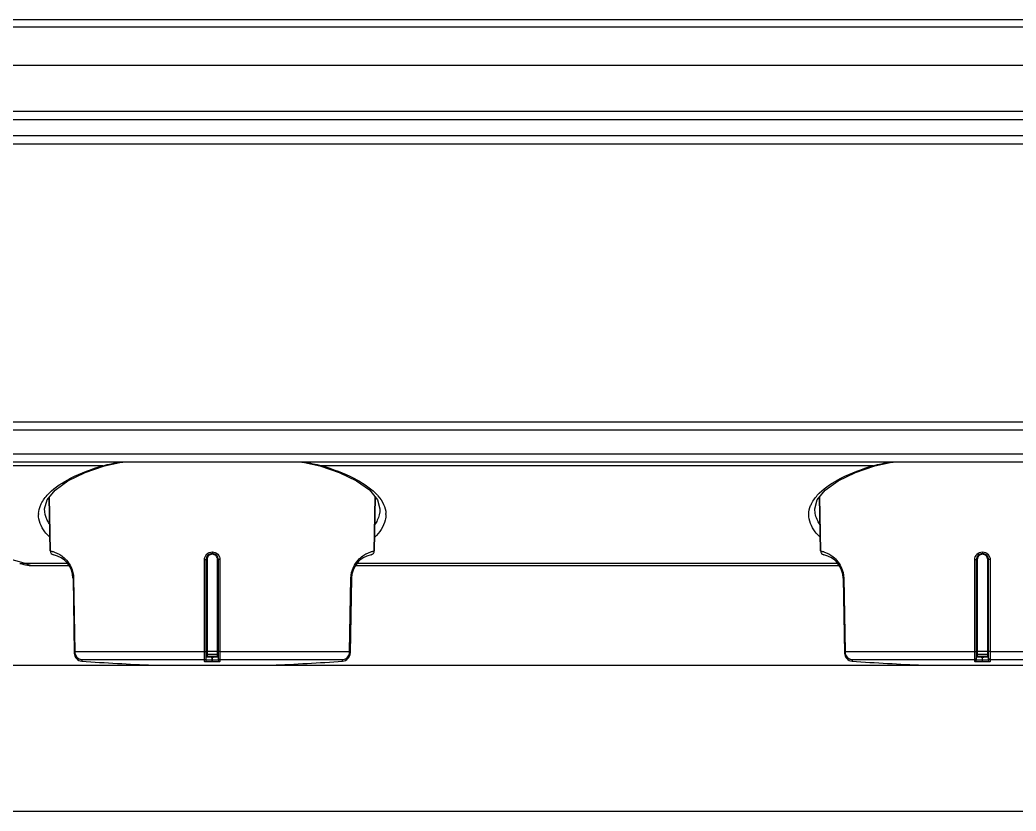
# Model space of a CAD drawing. Header units: millimetres. Extents: x 406 to 4339, y 342 to 2993.
# Drawn here: x 2807.3 to 2930.1, y 341.8 to 439.3 of the extents above; entities that cross this region are included whole.
import ezdxf

# ---------------------------------------------------------------- set-up
doc = ezdxf.new("R2010")
doc.units = ezdxf.units.MM
doc.header["$LTSCALE"] = 256.666667
doc.layers.get('0').update_dxf_attribs({"linetype": 'CONTINUOUS'})
doc.layers.add('ASSI', color=7, linetype='CONTINUOUS')
doc.layers.add('GEOM', color=7, linetype='CONTINUOUS')

msp = doc.modelspace()

# ---------------------------------------------------------------- linework, layer by layer
at = {"color": 9, "linetype": 'Continuous'}
for p, q in [((3294.08, 439.33), (2695.88, 439.33)), ((2748.88, 433.73), (3241.07, 433.73)), ((3229.46, 427.03), (2760.49, 427.03)), ((3229.46, 425.03), (2760.49, 425.03)), ((2695.98, 388.78), (3293.98, 388.78)), ((3293.98, 385.78), (2695.98, 385.78)), ((2830.97, 373.73), (2830.99, 373.73)), ((2830.97, 373.73), (2830.97, 373.44)), ((2830.99, 373.73), (2830.99, 373.53)), ((2830.99, 373.53), (2830.99, 373.44)), ((2925.97, 373.73), (2925.99, 373.73)), ((2925.97, 373.73), (2925.97, 373.44)), ((2925.99, 373.73), (2925.99, 373.53)), ((2925.99, 373.53), (2925.99, 373.44)), ((2830.02, 361.44), (2830.02, 372.79)), ((2830.33, 372.8), (2830.33, 361.47)), ((2830.99, 373.44), (2830.97, 373.44)), ((2831.62, 361.47), (2831.62, 372.8)), ((2831.93, 372.79), (2831.93, 361.44)), ((2925.02, 361.44), (2925.02, 372.79)), ((2925.33, 372.8), (2925.33, 361.47)), ((2925.99, 373.44), (2925.97, 373.44)), ((2926.62, 361.47), (2926.62, 372.8)), ((2926.93, 372.79), (2926.93, 361.44)), ((2813.87, 370.49), (2814.03, 361.44)), ((2847.92, 361.44), (2848.08, 370.49)), ((2908.87, 370.49), (2909.03, 361.44)), ((2814.03, 361.44), (2830.02, 361.44)), ((2814.03, 361.44), (2814.03, 361.44)), ((2831.93, 361.44), (2847.92, 361.44)), ((2847.92, 361.44), (2847.92, 361.44)), ((2909.03, 361.44), (2925.02, 361.44)), ((2909.03, 361.44), (2909.03, 361.44)), ((2926.93, 361.44), (2942.92, 361.44)), ((2814.89, 360.46), (2830.02, 360.46)), ((2814.89, 360.46), (2814.89, 360.26)), ((2830.02, 360.22), (2830.02, 360.46)), ((2830.33, 361.08), (2830.33, 360.91)), ((2830.97, 360.88), (2830.99, 360.88)), ((2830.97, 360.37), (2830.97, 360.88)), ((2830.97, 360.77), (2830.99, 360.77)), ((2830.99, 360.37), (2830.97, 360.37)), ((2830.97, 360.16), (2830.97, 360.37)), ((2830.99, 360.16), (2830.97, 360.16)), ((2830.99, 360.37), (2830.99, 360.88)), ((2830.99, 360.16), (2830.99, 360.37)), ((2831.63, 360.91), (2831.63, 361.08)), ((2831.93, 360.46), (2847.06, 360.46)), ((2831.93, 360.46), (2831.93, 360.22)), ((2847.06, 360.26), (2847.06, 360.46)), ((2909.89, 360.46), (2925.02, 360.46)), ((2909.89, 360.46), (2909.89, 360.26)), ((2925.02, 360.22), (2925.02, 360.46)), ((2925.33, 361.08), (2925.33, 360.91)), ((2925.97, 360.88), (2925.99, 360.88)), ((2925.97, 360.37), (2925.97, 360.88)), ((2925.97, 360.77), (2925.99, 360.77)), ((2925.99, 360.37), (2925.97, 360.37)), ((2925.97, 360.16), (2925.97, 360.37)), ((2925.99, 360.16), (2925.97, 360.16)), ((2925.99, 360.37), (2925.99, 360.88)), ((2925.99, 360.16), (2925.99, 360.37)), ((2926.63, 360.91), (2926.63, 361.08)), ((2926.93, 360.46), (2942.06, 360.46)), ((2926.93, 360.46), (2926.93, 360.22))]:
    msp.add_line(p, q, dxfattribs=at)
at = {"color": 7, "linetype": 'Continuous'}
for p, q in [((3293.98, 438.43), (2695.88, 438.43)), ((3229.46, 428.03), (2760.49, 428.03)), ((3229.46, 424.03), (2760.49, 424.03)), ((2696.98, 389.78), (3292.98, 389.78)), ((3292.98, 384.78), (2696.98, 384.78)), ((2810.99, 373.86), (2810.87, 380.48)), ((2850.96, 373.86), (2851.08, 380.48)), ((2905.99, 373.86), (2905.87, 380.48)), ((2830.97, 373.53), (2830.99, 373.53)), ((2925.97, 373.53), (2925.99, 373.53)), ((2807.25, 372.31), (2807.47, 372.25)), ((2830.23, 360.42), (2830.23, 372.8)), ((2831.73, 360.42), (2831.73, 372.8)), ((2925.23, 360.42), (2925.23, 372.8)), ((2926.73, 360.42), (2926.73, 372.8)), ((2807.47, 372.25), (2807.73, 372.19)), ((2807.73, 372.19), (2807.96, 372.13)), ((2807.96, 372.13), (2808.17, 372.09)), ((2808.17, 372.09), (2808.4, 372.06)), ((2808.4, 372.06), (2808.55, 372.06)), ((2808.54, 372.06), (2813.32, 372.06)), ((2848.63, 372.06), (2908.32, 372.06)), ((2813.8, 370.49), (2813.96, 361.24)), ((2848.15, 370.49), (2847.99, 361.24)), ((2908.8, 370.49), (2908.96, 361.24)), ((2813.96, 361.44), (2813.96, 361.43)), ((2847.99, 361.43), (2847.99, 361.44)), ((2908.96, 361.44), (2908.96, 361.43))]:
    msp.add_line(p, q, dxfattribs=at)
for centre, radius, start, end in [((2811.49, 373.87), 0.5, 181, 258.6013), ((2830.96, 372.79), 0.74, 89.9692, 179.9912), ((2830.99, 372.79), 0.74, 0.0087, 90.0309), ((2850.46, 373.87), 0.5, 281.3987, 359), ((2906.49, 373.87), 0.5, 181, 258.6013), ((2925.96, 372.79), 0.74, 89.9692, 179.9912), ((2925.99, 372.79), 0.74, 0.0087, 90.0309), ((2810.8, 370.43), 3, 1, 78.6013), ((2851.15, 370.43), 3, 101.3987, 179), ((2905.8, 370.43), 3, 1, 78.6127), ((2814.96, 361.46), 1.01, 181.6737, 192.6541), ((2814.96, 361.26), 1, 181, 266.0849), ((2814.96, 361.46), 1, 192.653, 195.5559), ((2846.99, 361.26), 1, 273.9151, 359), ((2846.99, 361.46), 1, 344.4441, 347.347), ((2846.99, 361.46), 1.01, 347.3459, 358.3264), ((2909.96, 361.46), 1.01, 181.6737, 192.6541), ((2909.96, 361.26), 1, 181, 266.0849), ((2909.96, 361.46), 1, 192.653, 195.5559), ((2814.96, 361.46), 1.01, 195.5912, 209.5747), ((2814.97, 361.47), 1.01, 209.6199, 223.6754), ((2814.97, 361.47), 1.01, 223.7326, 237.7943), ((2814.96, 361.46), 1.01, 237.8345, 251.9459), ((2814.96, 361.47), 1.01, 252.018, 265.89), ((2838.79, 709.44), 350, 266.0849, 267.5205), ((2823.16, 709.44), 350, 272.4795, 273.9151), ((2846.99, 361.47), 1.01, 274.1097, 287.9822), ((2846.99, 361.46), 1.01, 288.0541, 302.1654), ((2846.98, 361.47), 1.01, 302.2057, 316.2674), ((2846.98, 361.47), 1.01, 316.3246, 330.3801), ((2846.99, 361.46), 1.01, 330.4253, 344.4088), ((2909.96, 361.46), 1.01, 195.5912, 209.5747), ((2909.97, 361.47), 1.01, 209.6199, 223.6754), ((2909.97, 361.47), 1.01, 223.7326, 237.7943), ((2909.96, 361.46), 1.01, 237.8345, 251.9459), ((2909.96, 361.47), 1.01, 252.018, 265.89), ((2933.79, 709.44), 350, 266.0849, 267.5205)]:
    msp.add_arc(centre, radius, start, end, dxfattribs=at)
at = {"color": 9, "linetype": 'Continuous'}
for centre, radius, start, end in [((2830.98, -4.42), 365.88, 89.8988, 90.1012), ((2925.98, -4.42), 365.88, 89.8988, 90.1012), ((2830.03, 360.42), 0.2, 269.7029, 359.936), ((2830.33, 360.98), 0.0999, 89.9456, 179.9811), ((2830.33, 360.81), 0.0999, 89.9456, 179.9811), ((2830.98, 14.02), 347.05, 89.8927, 90.1073), ((2831.63, 360.98), 0.0999, 0.0189, 90.0544), ((2831.63, 360.81), 0.0999, 0.0189, 90.0544), ((2831.92, 360.42), 0.2, 180.064, 270.2971), ((2925.03, 360.42), 0.2, 269.7029, 359.936), ((2925.33, 360.98), 0.0999, 89.9456, 179.9811), ((2925.33, 360.81), 0.0999, 89.9456, 179.9811), ((2925.98, 14.02), 347.05, 89.8927, 90.1073), ((2926.63, 360.98), 0.0999, 0.0189, 90.0544), ((2926.63, 360.81), 0.0999, 0.0189, 90.0544), ((2926.92, 360.42), 0.2, 180.064, 270.2971)]:
    msp.add_arc(centre, radius, start, end, dxfattribs=at)
for points, knots in [([(2807.78, 372.36), (2796.67, 375.43), (2772.61, 378.61), (2748.55, 379.75), (2735.98, 380.01)], [0, 0, 0, 0, 0.478347, 1, 1, 1, 1]), ([(2810.99, 373.86), (2810.99, 373.86), (2811, 373.85), (2811.01, 373.86), (2811.03, 373.85), (2811.06, 373.84), (2811.13, 373.83), (2811.23, 373.8), (2811.36, 373.77), (2811.59, 373.69), (2811.95, 373.54), (2812.47, 373.23), (2813.07, 372.69), (2813.67, 371.78), (2813.86, 370.95), (2813.87, 370.49)], [0, 0, 0, 0, 0.000768, 0.003074, 0.006918, 0.012307, 0.027735, 0.04943, 0.077508, 0.112153, 0.202361, 0.324265, 0.486653, 0.706946, 1, 1, 1, 1]), ([(2830.02, 372.79), (2830.02, 373.03), (2830.22, 373.53), (2830.72, 373.73), (2830.97, 373.73)], [0, 0, 0, 0, 0.499659, 1, 1, 1, 1]), ([(2830.99, 373.73), (2831.23, 373.73), (2831.73, 373.53), (2831.93, 373.03), (2831.93, 372.79)], [0, 0, 0, 0, 0.500339, 1, 1, 1, 1]), ([(2848.08, 370.49), (2848.09, 370.95), (2848.28, 371.78), (2848.88, 372.69), (2849.48, 373.23), (2850, 373.54), (2850.36, 373.69), (2850.59, 373.77), (2850.72, 373.8), (2850.82, 373.83), (2850.89, 373.84), (2850.92, 373.85), (2850.94, 373.86), (2850.95, 373.85), (2850.96, 373.86), (2850.96, 373.86)], [0, 0, 0, 0, 0.293069, 0.513362, 0.675747, 0.797647, 0.887852, 0.922495, 0.950572, 0.972265, 0.987694, 0.993082, 0.996926, 0.999232, 1, 1, 1, 1]), ([(2905.99, 373.86), (2905.99, 373.86), (2906, 373.85), (2906.01, 373.86), (2906.03, 373.85), (2906.06, 373.84), (2906.13, 373.83), (2906.23, 373.8), (2906.36, 373.77), (2906.59, 373.69), (2906.95, 373.54), (2907.47, 373.23), (2908.07, 372.69), (2908.67, 371.78), (2908.86, 370.95), (2908.87, 370.49)], [0, 0, 0, 0, 0.000768, 0.003074, 0.006918, 0.012307, 0.027735, 0.04943, 0.077508, 0.112153, 0.202361, 0.324265, 0.486653, 0.706946, 1, 1, 1, 1]), ([(2925.02, 372.79), (2925.02, 373.03), (2925.22, 373.53), (2925.72, 373.73), (2925.97, 373.73)], [0, 0, 0, 0, 0.499659, 1, 1, 1, 1]), ([(2925.99, 373.73), (2926.23, 373.73), (2926.73, 373.53), (2926.93, 373.03), (2926.93, 372.79)], [0, 0, 0, 0, 0.500339, 1, 1, 1, 1]), ([(2808.55, 372.06), (2808.46, 372.06), (2808.2, 372.19), (2807.95, 372.29), (2807.78, 372.36)], [0, 0, 0, 0, 0.344549, 1, 1, 1, 1]), ([(2830.02, 372.79), (2830.04, 372.79), (2830.09, 372.79), (2830.15, 372.79), (2830.19, 372.79), (2830.21, 372.79), (2830.22, 372.79), (2830.23, 372.79), (2830.23, 372.79)], [0, 0, 0, 0, 0.378799, 0.703818, 0.829086, 0.92258, 0.980194, 1, 1, 1, 1]), ([(2830.23, 372.8), (2830.23, 372.8), (2830.24, 372.79), (2830.26, 372.8), (2830.29, 372.8), (2830.32, 372.8), (2830.33, 372.8)], [0, 0, 0, 0, 0.07727, 0.295257, 0.620723, 1, 1, 1, 1]), ([(2830.97, 373.44), (2830.8, 373.44), (2830.46, 373.3), (2830.33, 372.96), (2830.33, 372.8)], [0, 0, 0, 0, 0.499898, 1, 1, 1, 1]), ([(2831.62, 372.8), (2831.62, 372.96), (2831.49, 373.3), (2831.15, 373.44), (2830.99, 373.44)], [0, 0, 0, 0, 0.500094, 1, 1, 1, 1]), ([(2831.73, 372.8), (2831.73, 372.8), (2831.71, 372.79), (2831.69, 372.8), (2831.66, 372.8), (2831.63, 372.8), (2831.62, 372.8)], [0, 0, 0, 0, 0.07727, 0.295257, 0.620723, 1, 1, 1, 1]), ([(2831.93, 372.79), (2831.91, 372.79), (2831.86, 372.79), (2831.8, 372.79), (2831.76, 372.79), (2831.74, 372.79), (2831.73, 372.79), (2831.73, 372.79), (2831.73, 372.79)], [0, 0, 0, 0, 0.378799, 0.703818, 0.829086, 0.92258, 0.980194, 1, 1, 1, 1]), ([(2925.02, 372.79), (2925.04, 372.79), (2925.09, 372.79), (2925.15, 372.79), (2925.19, 372.79), (2925.21, 372.79), (2925.22, 372.79), (2925.23, 372.79), (2925.23, 372.79)], [0, 0, 0, 0, 0.378799, 0.703818, 0.829086, 0.92258, 0.980194, 1, 1, 1, 1]), ([(2925.23, 372.8), (2925.23, 372.8), (2925.24, 372.79), (2925.26, 372.8), (2925.29, 372.8), (2925.32, 372.8), (2925.33, 372.8)], [0, 0, 0, 0, 0.07727, 0.295257, 0.620723, 1, 1, 1, 1]), ([(2925.97, 373.44), (2925.8, 373.44), (2925.46, 373.3), (2925.33, 372.96), (2925.33, 372.8)], [0, 0, 0, 0, 0.499898, 1, 1, 1, 1]), ([(2926.62, 372.8), (2926.62, 372.96), (2926.49, 373.3), (2926.15, 373.44), (2925.99, 373.44)], [0, 0, 0, 0, 0.500094, 1, 1, 1, 1]), ([(2926.73, 372.8), (2926.73, 372.8), (2926.71, 372.79), (2926.69, 372.8), (2926.66, 372.8), (2926.63, 372.8), (2926.62, 372.8)], [0, 0, 0, 0, 0.07727, 0.295257, 0.620723, 1, 1, 1, 1]), ([(2926.93, 372.79), (2926.91, 372.79), (2926.86, 372.79), (2926.8, 372.79), (2926.76, 372.79), (2926.74, 372.79), (2926.73, 372.79), (2926.73, 372.79), (2926.73, 372.79)], [0, 0, 0, 0, 0.378799, 0.703818, 0.829086, 0.92258, 0.980194, 1, 1, 1, 1]), ([(2813.87, 370.49), (2813.86, 370.49), (2813.84, 370.49), (2813.82, 370.49), (2813.81, 370.49), (2813.8, 370.49), (2813.8, 370.49)], [0, 0, 0, 0, 0.431324, 0.745285, 0.9359, 1, 1, 1, 1]), ([(2848.08, 370.49), (2848.09, 370.49), (2848.11, 370.49), (2848.13, 370.49), (2848.14, 370.49), (2848.15, 370.49), (2848.15, 370.49)], [0, 0, 0, 0, 0.431295, 0.745247, 0.935872, 1, 1, 1, 1]), ([(2908.87, 370.49), (2908.86, 370.49), (2908.84, 370.49), (2908.82, 370.49), (2908.81, 370.49), (2908.8, 370.49), (2908.8, 370.49)], [0, 0, 0, 0, 0.431324, 0.745285, 0.9359, 1, 1, 1, 1]), ([(2814.03, 361.44), (2814.02, 361.44), (2814, 361.44), (2813.98, 361.44), (2813.97, 361.44), (2813.96, 361.44), (2813.96, 361.44)], [0, 0, 0, 0, 0.43128, 0.745256, 0.935895, 1, 1, 1, 1]), ([(2814.03, 361.44), (2814.02, 361.44), (2814, 361.44), (2813.98, 361.44), (2813.97, 361.43), (2813.96, 361.43), (2813.96, 361.43)], [0, 0, 0, 0, 0.430289, 0.743778, 0.934544, 1, 1, 1, 1]), ([(2814.03, 361.44), (2814.03, 361.2), (2814.2, 360.72), (2814.66, 360.48), (2814.89, 360.46)], [0, 0, 0, 0, 0.513873, 1, 1, 1, 1]), ([(2830.02, 361.44), (2830.04, 361.44), (2830.09, 361.44), (2830.15, 361.44), (2830.19, 361.44), (2830.21, 361.44), (2830.22, 361.44), (2830.23, 361.44), (2830.23, 361.44)], [0, 0, 0, 0, 0.378761, 0.703787, 0.829066, 0.92257, 0.980191, 1, 1, 1, 1]), ([(2830.02, 360.46), (2830.02, 360.49), (2830.02, 360.59), (2830.02, 360.8), (2830.02, 361.09), (2830.02, 361.32), (2830.02, 361.44)], [0, 0, 0, 0, 0.096648, 0.317481, 0.632819, 1, 1, 1, 1]), ([(2830.23, 361.47), (2830.23, 361.47), (2830.24, 361.46), (2830.26, 361.47), (2830.29, 361.47), (2830.32, 361.47), (2830.33, 361.47)], [0, 0, 0, 0, 0.077271, 0.295258, 0.620723, 1, 1, 1, 1]), ([(2830.33, 361.47), (2830.33, 361.38), (2830.33, 361.26), (2830.33, 361.13), (2830.33, 361.09), (2830.33, 361.08)], [0, 0, 0, 0, 0.69089, 0.910094, 1, 1, 1, 1]), ([(2831.73, 361.47), (2831.73, 361.47), (2831.71, 361.46), (2831.69, 361.47), (2831.66, 361.47), (2831.63, 361.47), (2831.62, 361.47)], [0, 0, 0, 0, 0.07727, 0.295257, 0.620723, 1, 1, 1, 1]), ([(2831.63, 361.08), (2831.62, 361.09), (2831.62, 361.13), (2831.62, 361.26), (2831.62, 361.38), (2831.62, 361.47)], [0, 0, 0, 0, 0.089906, 0.30911, 1, 1, 1, 1]), ([(2831.93, 361.44), (2831.91, 361.44), (2831.86, 361.44), (2831.8, 361.44), (2831.76, 361.44), (2831.74, 361.44), (2831.73, 361.44), (2831.73, 361.44), (2831.73, 361.44)], [0, 0, 0, 0, 0.378757, 0.703781, 0.82906, 0.922566, 0.980189, 1, 1, 1, 1]), ([(2831.93, 361.44), (2831.93, 361.32), (2831.93, 361.09), (2831.93, 360.8), (2831.93, 360.59), (2831.93, 360.49), (2831.93, 360.46)], [0, 0, 0, 0, 0.367181, 0.682519, 0.903352, 1, 1, 1, 1]), ([(2847.06, 360.46), (2847.29, 360.48), (2847.75, 360.72), (2847.92, 361.2), (2847.92, 361.44)], [0, 0, 0, 0, 0.486127, 1, 1, 1, 1]), ([(2847.92, 361.44), (2847.93, 361.44), (2847.95, 361.44), (2847.97, 361.44), (2847.98, 361.44), (2847.99, 361.44), (2847.99, 361.44)], [0, 0, 0, 0, 0.431272, 0.745246, 0.935887, 1, 1, 1, 1]), ([(2847.92, 361.44), (2847.93, 361.44), (2847.95, 361.44), (2847.97, 361.44), (2847.98, 361.43), (2847.99, 361.43), (2847.99, 361.43)], [0, 0, 0, 0, 0.430307, 0.743802, 0.934561, 1, 1, 1, 1]), ([(2909.03, 361.44), (2909.02, 361.44), (2909, 361.44), (2908.98, 361.44), (2908.97, 361.44), (2908.96, 361.44), (2908.96, 361.44)], [0, 0, 0, 0, 0.43128, 0.745256, 0.935895, 1, 1, 1, 1]), ([(2909.03, 361.44), (2909.02, 361.44), (2909, 361.44), (2908.98, 361.44), (2908.97, 361.43), (2908.96, 361.43), (2908.96, 361.43)], [0, 0, 0, 0, 0.430289, 0.743778, 0.934544, 1, 1, 1, 1]), ([(2909.03, 361.44), (2909.03, 361.2), (2909.2, 360.72), (2909.66, 360.48), (2909.89, 360.46)], [0, 0, 0, 0, 0.513873, 1, 1, 1, 1]), ([(2925.02, 361.44), (2925.04, 361.44), (2925.09, 361.44), (2925.15, 361.44), (2925.19, 361.44), (2925.21, 361.44), (2925.22, 361.44), (2925.23, 361.44), (2925.23, 361.44)], [0, 0, 0, 0, 0.378761, 0.703787, 0.829066, 0.92257, 0.980191, 1, 1, 1, 1]), ([(2925.02, 360.46), (2925.02, 360.49), (2925.02, 360.59), (2925.02, 360.8), (2925.02, 361.09), (2925.02, 361.32), (2925.02, 361.44)], [0, 0, 0, 0, 0.096648, 0.317481, 0.632819, 1, 1, 1, 1]), ([(2925.23, 361.47), (2925.23, 361.47), (2925.24, 361.46), (2925.26, 361.47), (2925.29, 361.47), (2925.32, 361.47), (2925.33, 361.47)], [0, 0, 0, 0, 0.077271, 0.295258, 0.620723, 1, 1, 1, 1]), ([(2925.33, 361.47), (2925.33, 361.38), (2925.33, 361.26), (2925.33, 361.13), (2925.33, 361.09), (2925.33, 361.08)], [0, 0, 0, 0, 0.69089, 0.910094, 1, 1, 1, 1]), ([(2926.73, 361.47), (2926.73, 361.47), (2926.71, 361.46), (2926.69, 361.47), (2926.66, 361.47), (2926.63, 361.47), (2926.62, 361.47)], [0, 0, 0, 0, 0.07727, 0.295257, 0.620723, 1, 1, 1, 1]), ([(2926.63, 361.08), (2926.62, 361.09), (2926.62, 361.13), (2926.62, 361.26), (2926.62, 361.38), (2926.62, 361.47)], [0, 0, 0, 0, 0.089906, 0.30911, 1, 1, 1, 1]), ([(2926.93, 361.44), (2926.91, 361.44), (2926.86, 361.44), (2926.8, 361.44), (2926.76, 361.44), (2926.74, 361.44), (2926.73, 361.44), (2926.73, 361.44), (2926.73, 361.44)], [0, 0, 0, 0, 0.378757, 0.703781, 0.82906, 0.922566, 0.980189, 1, 1, 1, 1]), ([(2926.93, 361.44), (2926.93, 361.32), (2926.93, 361.09), (2926.93, 360.8), (2926.93, 360.59), (2926.93, 360.49), (2926.93, 360.46)], [0, 0, 0, 0, 0.367181, 0.682519, 0.903352, 1, 1, 1, 1]), ([(2830.02, 360.46), (2830.08, 360.46), (2830.18, 360.5), (2830.23, 360.61), (2830.23, 360.66)], [0, 0, 0, 0, 0.500514, 1, 1, 1, 1]), ([(2830.97, 360.16), (2830.84, 360.16), (2830.67, 360.16), (2830.45, 360.17), (2830.31, 360.17), (2830.19, 360.18), (2830.1, 360.19), (2830.06, 360.2), (2830.02, 360.21), (2830.02, 360.22)], [0, 0, 0, 0, 0.380415, 0.552256, 0.702955, 0.826798, 0.919196, 0.97699, 1, 1, 1, 1]), ([(2830.23, 360.81), (2830.23, 360.81), (2830.25, 360.8), (2830.29, 360.8), (2830.36, 360.79), (2830.45, 360.78), (2830.56, 360.78), (2830.73, 360.78), (2830.87, 360.77), (2830.97, 360.77)], [0, 0, 0, 0, 0.021502, 0.078949, 0.171398, 0.295514, 0.446598, 0.618878, 1, 1, 1, 1]), ([(2830.97, 360.37), (2830.87, 360.37), (2830.7, 360.37), (2830.49, 360.38), (2830.36, 360.39), (2830.29, 360.4), (2830.25, 360.41), (2830.23, 360.41), (2830.23, 360.42)], [0, 0, 0, 0, 0.380154, 0.702445, 0.826219, 0.918616, 0.976528, 1, 1, 1, 1]), ([(2830.33, 360.91), (2830.33, 360.91), (2830.35, 360.9), (2830.38, 360.9), (2830.44, 360.89), (2830.55, 360.89), (2830.73, 360.88), (2830.88, 360.88), (2830.97, 360.88)], [0, 0, 0, 0, 0.021503, 0.07895, 0.171401, 0.295517, 0.618875, 1, 1, 1, 1]), ([(2830.99, 360.88), (2831.07, 360.88), (2831.22, 360.88), (2831.4, 360.89), (2831.51, 360.89), (2831.57, 360.9), (2831.6, 360.9), (2831.63, 360.91), (2831.63, 360.91)], [0, 0, 0, 0, 0.381115, 0.70447, 0.82859, 0.921045, 0.978496, 1, 1, 1, 1]), ([(2830.99, 360.77), (2831.08, 360.77), (2831.22, 360.78), (2831.39, 360.78), (2831.5, 360.78), (2831.59, 360.79), (2831.66, 360.8), (2831.7, 360.8), (2831.73, 360.81), (2831.73, 360.81)], [0, 0, 0, 0, 0.381112, 0.553387, 0.704473, 0.828592, 0.921046, 0.978497, 1, 1, 1, 1]), ([(2831.73, 360.42), (2831.73, 360.41), (2831.7, 360.41), (2831.66, 360.4), (2831.59, 360.39), (2831.46, 360.38), (2831.25, 360.37), (2831.08, 360.37), (2830.99, 360.37)], [0, 0, 0, 0, 0.023472, 0.081386, 0.173783, 0.297557, 0.619851, 1, 1, 1, 1]), ([(2831.93, 360.22), (2831.93, 360.21), (2831.89, 360.2), (2831.85, 360.19), (2831.76, 360.18), (2831.64, 360.17), (2831.5, 360.17), (2831.28, 360.16), (2831.11, 360.16), (2830.99, 360.16)], [0, 0, 0, 0, 0.023011, 0.080805, 0.173204, 0.297047, 0.447748, 0.61959, 1, 1, 1, 1]), ([(2831.93, 360.46), (2831.87, 360.46), (2831.77, 360.5), (2831.73, 360.61), (2831.73, 360.66)], [0, 0, 0, 0, 0.500514, 1, 1, 1, 1]), ([(2925.97, 360.16), (2925.84, 360.16), (2925.67, 360.16), (2925.45, 360.17), (2925.31, 360.17), (2925.19, 360.18), (2925.1, 360.19), (2925.06, 360.2), (2925.02, 360.21), (2925.02, 360.22)], [0, 0, 0, 0, 0.380415, 0.552256, 0.702955, 0.826798, 0.919196, 0.97699, 1, 1, 1, 1]), ([(2925.23, 360.81), (2925.23, 360.81), (2925.25, 360.8), (2925.29, 360.8), (2925.36, 360.79), (2925.45, 360.78), (2925.56, 360.78), (2925.73, 360.78), (2925.87, 360.77), (2925.97, 360.77)], [0, 0, 0, 0, 0.021502, 0.078949, 0.171398, 0.295514, 0.446598, 0.618878, 1, 1, 1, 1]), ([(2925.97, 360.37), (2925.87, 360.37), (2925.7, 360.37), (2925.49, 360.38), (2925.36, 360.39), (2925.29, 360.4), (2925.25, 360.41), (2925.23, 360.41), (2925.23, 360.42)], [0, 0, 0, 0, 0.380154, 0.702445, 0.826219, 0.918616, 0.976528, 1, 1, 1, 1]), ([(2925.33, 360.91), (2925.33, 360.91), (2925.35, 360.9), (2925.38, 360.9), (2925.44, 360.89), (2925.55, 360.89), (2925.73, 360.88), (2925.88, 360.88), (2925.97, 360.88)], [0, 0, 0, 0, 0.021503, 0.07895, 0.171401, 0.295517, 0.618875, 1, 1, 1, 1]), ([(2925.99, 360.88), (2926.07, 360.88), (2926.22, 360.88), (2926.4, 360.89), (2926.51, 360.89), (2926.57, 360.9), (2926.6, 360.9), (2926.63, 360.91), (2926.63, 360.91)], [0, 0, 0, 0, 0.381115, 0.70447, 0.82859, 0.921045, 0.978496, 1, 1, 1, 1]), ([(2925.99, 360.77), (2926.08, 360.77), (2926.22, 360.78), (2926.39, 360.78), (2926.5, 360.78), (2926.59, 360.79), (2926.66, 360.8), (2926.7, 360.8), (2926.73, 360.81), (2926.73, 360.81)], [0, 0, 0, 0, 0.381112, 0.553387, 0.704473, 0.828592, 0.921046, 0.978497, 1, 1, 1, 1]), ([(2926.73, 360.42), (2926.73, 360.41), (2926.7, 360.41), (2926.66, 360.4), (2926.59, 360.39), (2926.46, 360.38), (2926.25, 360.37), (2926.08, 360.37), (2925.99, 360.37)], [0, 0, 0, 0, 0.023472, 0.081386, 0.173783, 0.297557, 0.619851, 1, 1, 1, 1]), ([(2926.93, 360.22), (2926.93, 360.21), (2926.89, 360.2), (2926.85, 360.19), (2926.76, 360.18), (2926.64, 360.17), (2926.5, 360.17), (2926.28, 360.16), (2926.11, 360.16), (2925.99, 360.16)], [0, 0, 0, 0, 0.023011, 0.080805, 0.173204, 0.297047, 0.447748, 0.61959, 1, 1, 1, 1])]:
    msp.add_open_spline(points, degree=3, knots=knots, dxfattribs=at)
for points in [[(2807.25, 372.31), (2807.42, 372.26), (2807.62, 372.29), (2807.78, 372.36)], [(2925.02, 360.46), (2925.08, 360.46), (2925.13, 360.48), (2925.17, 360.52)], [(2925.17, 360.52), (2925.2, 360.55), (2925.23, 360.61), (2925.23, 360.66)], [(2926.78, 360.52), (2926.75, 360.55), (2926.73, 360.61), (2926.73, 360.66)], [(2926.93, 360.46), (2926.87, 360.46), (2926.82, 360.48), (2926.78, 360.52)]]:
    msp.add_open_spline(points, degree=3, dxfattribs=at)
at = {"layer": 'ASSI', "color": 7, "linetype": 'Continuous'}
for p, q in [((2810.87, 380.48), (2810.99, 373.86)), ((2851.08, 380.48), (2850.96, 373.86)), ((2905.87, 380.48), (2905.99, 373.86)), ((2745.5, 359.78), (3244.45, 359.78)), ((2735.98, 341.78), (3253.98, 341.78))]:
    msp.add_line(p, q, dxfattribs=at)
at = {"layer": 'GEOM', "color": 7, "linetype": 'Continuous'}
for p, q in [((2817.7, 384.35), (2819.57, 384.75)), ((2819.57, 384.75), (2819.94, 384.78)), ((2842.03, 384.78), (2842.34, 384.75)), ((2842.34, 384.75), (2844.25, 384.35)), ((2912.7, 384.35), (2914.57, 384.75)), ((2914.57, 384.75), (2914.94, 384.78)), ((2813.17, 382.49), (2815.31, 383.52)), ((2815.31, 383.52), (2817.7, 384.35)), ((2817.7, 384.35), (2817.7, 384.35)), ((2844.26, 384.35), (2844.25, 384.35)), ((2844.26, 384.35), (2846.61, 383.54)), ((2846.61, 383.54), (2848.76, 382.5)), ((2908.17, 382.49), (2910.31, 383.52)), ((2910.31, 383.52), (2912.7, 384.35)), ((2912.7, 384.35), (2912.7, 384.35)), ((2811.59, 381.35), (2813.17, 382.49)), ((2848.76, 382.5), (2850.35, 381.37)), ((2906.59, 381.35), (2908.17, 382.49)), ((2810.6, 380.14), (2811.59, 381.35)), ((2850.35, 381.37), (2851.34, 380.16)), ((2905.6, 380.14), (2906.59, 381.35)), ((2810.3, 379.05), (2810.6, 380.14)), ((2851.34, 380.16), (2851.65, 379.05)), ((2905.3, 379.05), (2905.6, 380.14))]:
    msp.add_line(p, q, dxfattribs=at)
at = {"layer": 'GEOM', "color": 9, "linetype": 'Continuous'}
for p, q in [((2817.48, 384.36), (2735.98, 384.36)), ((2817.48, 384.36), (2817.7, 384.35)), ((2844.47, 384.36), (2844.26, 384.35)), ((2912.48, 384.36), (2844.47, 384.36)), ((2912.48, 384.36), (2912.7, 384.35)), ((2807.78, 372.36), (2813.1, 372.36)), ((2848.85, 372.36), (2908.1, 372.36))]:
    msp.add_line(p, q, dxfattribs=at)
for centre, start, end in [((2812.39, 378.31), 176.7677, 178.9992), ((2849.56, 378.31), 1.0013, 3.0151)]:
    msp.add_arc(centre, 2.84, start, end, dxfattribs=at)
at = {"layer": 'GEOM', "color": 7, "linetype": 'Continuous'}
for points in [[(2817.48, 384.36), (2818.19, 384.56), (2818.91, 384.69), (2819.63, 384.78)], [(2842.26, 384.79), (2843.01, 384.69), (2843.75, 384.56), (2844.47, 384.36)], [(2912.48, 384.36), (2913.19, 384.56), (2913.91, 384.69), (2914.63, 384.78)]]:
    msp.add_open_spline(points, degree=3, dxfattribs=at)
at = {"layer": 'GEOM', "color": 9, "linetype": 'Continuous'}
for points, knots in [([(2810.85, 380.98), (2811.61, 381.74), (2813.77, 383.1), (2816.12, 383.96), (2817.48, 384.36)], [0, 0, 0, 0, 0.431636, 1, 1, 1, 1]), ([(2844.47, 384.36), (2845.83, 383.96), (2848.18, 383.1), (2850.33, 381.75), (2851.1, 380.99)], [0, 0, 0, 0, 0.568251, 1, 1, 1, 1]), ([(2905.85, 380.98), (2906.61, 381.74), (2908.77, 383.1), (2911.12, 383.96), (2912.48, 384.36)], [0, 0, 0, 0, 0.431636, 1, 1, 1, 1]), ([(2809.78, 379.46), (2809.84, 379.59), (2810.11, 380.15), (2810.51, 380.64), (2810.85, 380.98)], [0, 0, 0, 0, 0.230101, 1, 1, 1, 1]), ([(2851.1, 380.99), (2851.21, 380.88), (2851.6, 380.46), (2851.93, 379.97), (2852.11, 379.59)], [0, 0, 0, 0, 0.271351, 1, 1, 1, 1]), ([(2904.78, 379.46), (2904.84, 379.59), (2905.11, 380.15), (2905.51, 380.64), (2905.85, 380.98)], [0, 0, 0, 0, 0.230101, 1, 1, 1, 1]), ([(2905.93, 377.09), (2905.83, 377.24), (2905.47, 377.84), (2905.29, 378.54), (2905.3, 379.05)], [0, 0, 0, 0, 0.269647, 1, 1, 1, 1]), ([(2810.95, 375.54), (2810.72, 375.75), (2810, 376.53), (2809.54, 377.6), (2809.55, 378.36)], [0, 0, 0, 0, 0.289175, 1, 1, 1, 1]), ([(2852.4, 378.36), (2852.4, 378.12), (2852.28, 377.05), (2851.6, 376.11), (2851.01, 375.54)], [0, 0, 0, 0, 0.225524, 1, 1, 1, 1]), ([(2905.95, 375.54), (2905.72, 375.75), (2905, 376.53), (2904.54, 377.6), (2904.55, 378.36)], [0, 0, 0, 0, 0.289175, 1, 1, 1, 1])]:
    msp.add_open_spline(points, degree=3, knots=knots, dxfattribs=at)
for points in [[(2809.56, 378.47), (2809.57, 378.81), (2809.66, 379.14), (2809.78, 379.46)], [(2810.61, 377.65), (2810.41, 378.08), (2810.29, 378.57), (2810.3, 379.05)], [(2851.65, 379.05), (2851.66, 378.57), (2851.54, 378.07), (2851.33, 377.63)], [(2852.11, 379.59), (2852.27, 379.23), (2852.38, 378.84), (2852.4, 378.46)], [(2904.55, 378.36), (2904.56, 378.73), (2904.64, 379.11), (2904.78, 379.46)], [(2810.93, 377.09), (2810.81, 377.27), (2810.7, 377.46), (2810.61, 377.65)], [(2851.33, 377.63), (2851.24, 377.44), (2851.14, 377.26), (2851.02, 377.09)]]:
    msp.add_open_spline(points, degree=3, dxfattribs=at)

doc.saveas('drawing.dxf')
